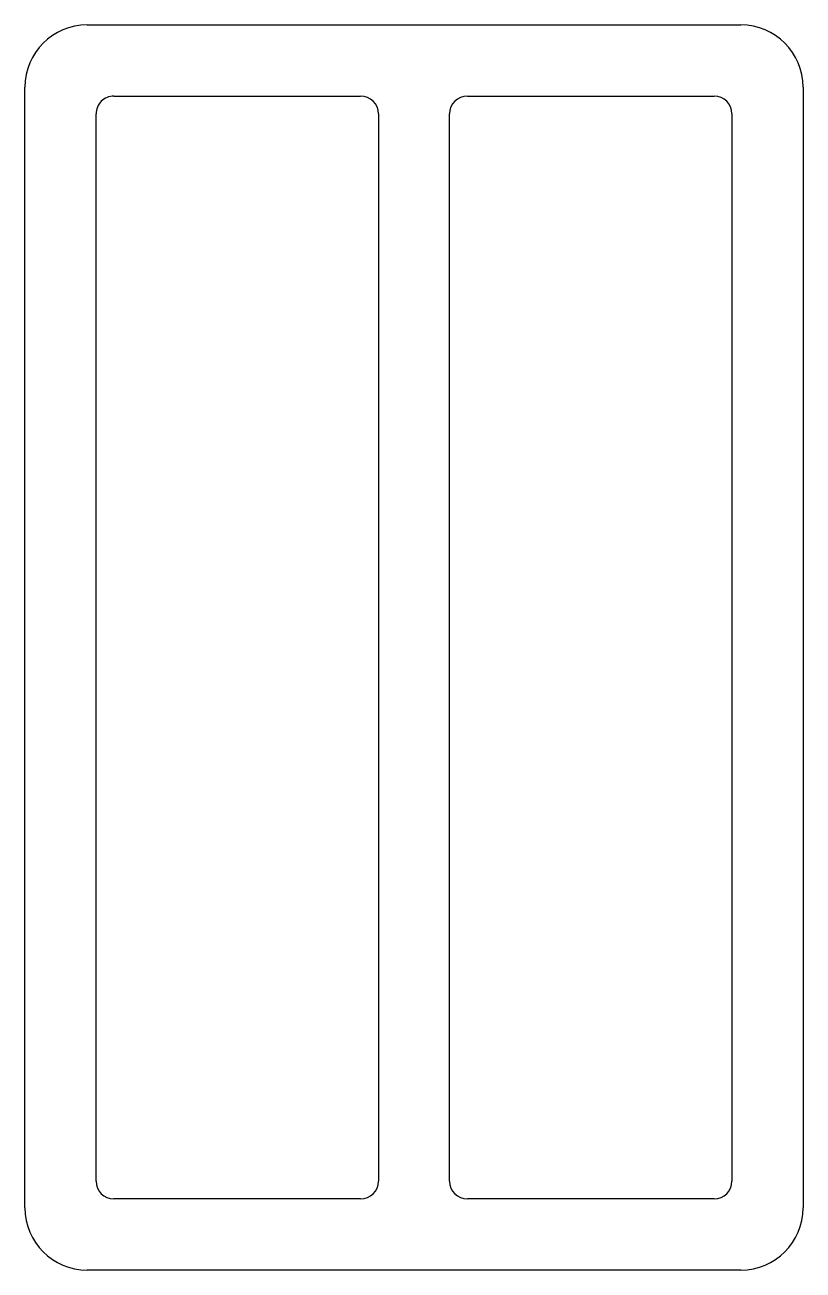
# Model space of a CAD drawing. Extents: x 2498.2 to 2542, y 1371.3 to 1441.3.
import ezdxf

# ---------------------------------------------------------------- set-up
doc = ezdxf.new("R2010")
doc.units = 0
doc.layers.get('0').update_dxf_attribs({"linetype": 'CONTINUOUS'})

msp = doc.modelspace()

# ---------------------------------------------------------------- linework, layer by layer
for p, q in [((2501.735, 1441.284), (2538.485, 1441.284)), ((2498.235, 1374.784), (2498.235, 1437.784)), ((2503.235, 1437.284), (2517.11, 1437.284)), ((2523.11, 1437.284), (2536.985, 1437.284)), ((2541.985, 1437.784), (2541.985, 1374.784)), ((2502.235, 1376.284), (2502.235, 1436.284)), ((2518.11, 1436.284), (2518.11, 1376.284)), ((2522.11, 1376.284), (2522.11, 1436.284)), ((2537.985, 1436.284), (2537.985, 1376.284)), ((2517.11, 1375.284), (2503.235, 1375.284)), ((2536.985, 1375.284), (2523.11, 1375.284)), ((2538.485, 1371.284), (2501.735, 1371.284))]:
    msp.add_line(p, q)
for centre, radius, start, end in [((2501.735, 1437.784), 3.5, 90, 180), ((2538.485, 1437.784), 3.5, 360, 90), ((2503.235, 1436.284), 1, 90, 180.00001), ((2517.11, 1436.284), 1, 0, 90), ((2523.11, 1436.284), 1, 90, 180), ((2536.985, 1436.284), 1, 0, 90), ((2503.235, 1376.284), 1, 180, 270), ((2517.11, 1376.284), 1, 270, 0), ((2523.11, 1376.284), 1, 180, 270), ((2536.985, 1376.284), 1, 270, 0), ((2501.735, 1374.784), 3.5, 180, 270), ((2538.485, 1374.784), 3.5, 270, 0)]:
    msp.add_arc(centre, radius, start, end)

doc.saveas('drawing.dxf')
